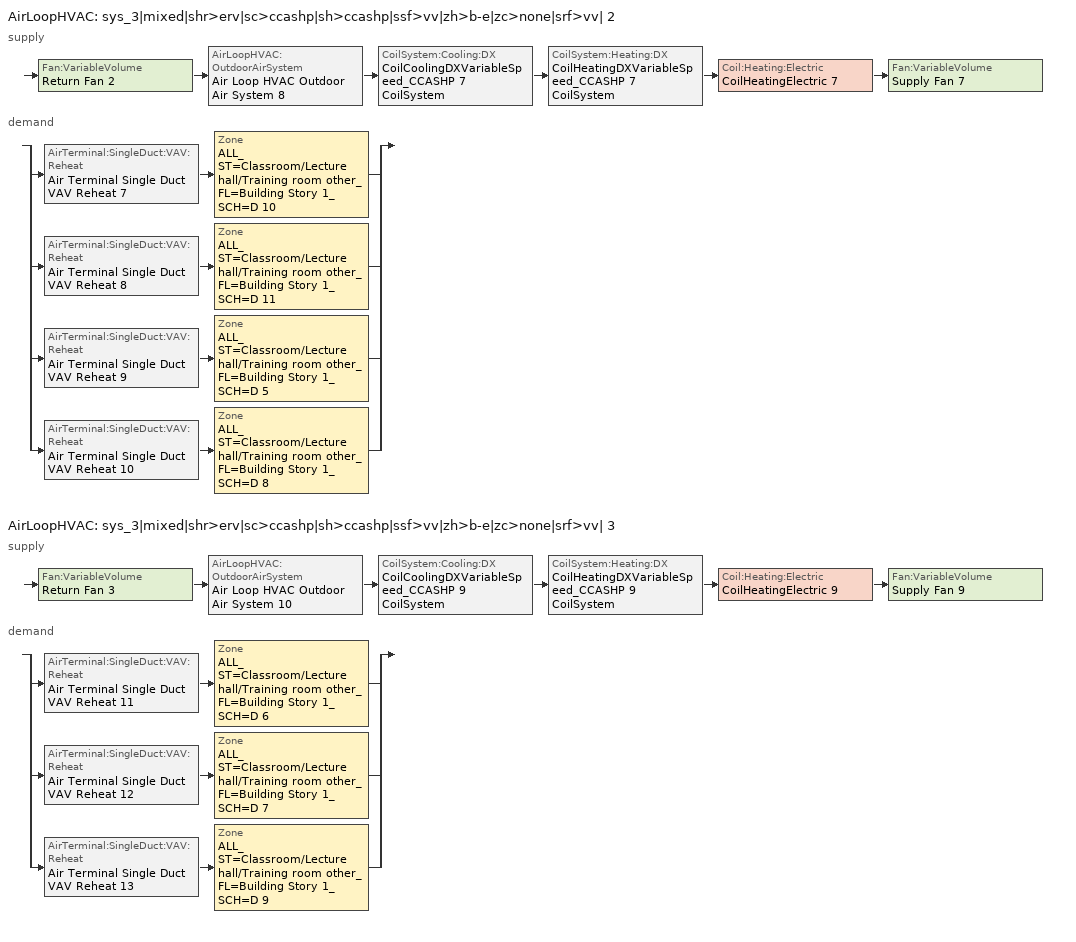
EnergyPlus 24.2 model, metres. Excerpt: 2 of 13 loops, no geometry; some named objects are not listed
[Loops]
AirLoopHVAC 'sys_3|mixed|shr>erv|sc>ccashp|sh>ccashp|ssf>vv|zh>b-e|zc>none|srf>vv| 2'
 supply: Fan:VariableVolume 'Return Fan 2' > AirLoopHVAC:OutdoorAirSystem 'Air Loop HVAC Outdoor Air System 8' > CoilSystem:Cooling:DX 'CoilCoolingDXVariableSpeed_CCASHP 7 CoilSystem' > CoilSystem:Heating:DX 'CoilHeatingDXVariableSpeed_CCASHP 7 CoilSystem' > Coil:Heating:Electric 'CoilHeatingElectric 7' > Fan:VariableVolume 'Supply Fan 7'
 demand: split
  | AirTerminal:SingleDuct:VAV:Reheat 'Air Terminal Single Duct VAV Reheat 7' > Zone 'ALL_ST=Classroom/Lecture hall/Training room other_FL=Building Story 1_SCH=D 10'
  | AirTerminal:SingleDuct:VAV:Reheat 'Air Terminal Single Duct VAV Reheat 8' > Zone 'ALL_ST=Classroom/Lecture hall/Training room other_FL=Building Story 1_SCH=D 11'
  | AirTerminal:SingleDuct:VAV:Reheat 'Air Terminal Single Duct VAV Reheat 9' > Zone 'ALL_ST=Classroom/Lecture hall/Training room other_FL=Building Story 1_SCH=D 5'
  | AirTerminal:SingleDuct:VAV:Reheat 'Air Terminal Single Duct VAV Reheat 10' > Zone 'ALL_ST=Classroom/Lecture hall/Training room other_FL=Building Story 1_SCH=D 8'
AirLoopHVAC 'sys_3|mixed|shr>erv|sc>ccashp|sh>ccashp|ssf>vv|zh>b-e|zc>none|srf>vv| 3'
 supply: Fan:VariableVolume 'Return Fan 3' > AirLoopHVAC:OutdoorAirSystem 'Air Loop HVAC Outdoor Air System 10' > CoilSystem:Cooling:DX 'CoilCoolingDXVariableSpeed_CCASHP 9 CoilSystem' > CoilSystem:Heating:DX 'CoilHeatingDXVariableSpeed_CCASHP 9 CoilSystem' > Coil:Heating:Electric 'CoilHeatingElectric 9' > Fan:VariableVolume 'Supply Fan 9'
 demand: split
  | AirTerminal:SingleDuct:VAV:Reheat 'Air Terminal Single Duct VAV Reheat 11' > Zone 'ALL_ST=Classroom/Lecture hall/Training room other_FL=Building Story 1_SCH=D 6'
  | AirTerminal:SingleDuct:VAV:Reheat 'Air Terminal Single Duct VAV Reheat 12' > Zone 'ALL_ST=Classroom/Lecture hall/Training room other_FL=Building Story 1_SCH=D 7'
  | AirTerminal:SingleDuct:VAV:Reheat 'Air Terminal Single Duct VAV Reheat 13' > Zone 'ALL_ST=Classroom/Lecture hall/Training room other_FL=Building Story 1_SCH=D 9'
[ZoneControl:Thermostat] Temperature Difference Between Cutout And Setpoint {deltaC}=0
Name | Zone or ZoneList | Control Type Schedule | Control 1
ALL_ST=Classroom/Lecture hall/Training room other_FL=Building Story 1_SCH=D 10 Thermostat | ALL_ST=Classroom/Lecture hall/Training room other_FL=Building Story 1_SCH=D 10 | ALL_ST=Classroom/Lecture hall/Training room other_FL=Building Story 1_SCH=D 10 Thermostat Schedule | Space Function Classroom/Lecture hall/Training room other Thermostat 37
ALL_ST=Classroom/Lecture hall/Training room other_FL=Building Story 1_SCH=D 11 Thermostat | ALL_ST=Classroom/Lecture hall/Training room other_FL=Building Story 1_SCH=D 11 | ALL_ST=Classroom/Lecture hall/Training room other_FL=Building Story 1_SCH=D 11 Thermostat Schedule | Space Function Classroom/Lecture hall/Training room other Thermostat 38
ALL_ST=Classroom/Lecture hall/Training room other_FL=Building Story 1_SCH=D 5 Thermostat | ALL_ST=Classroom/Lecture hall/Training room other_FL=Building Story 1_SCH=D 5 | ALL_ST=Classroom/Lecture hall/Training room other_FL=Building Story 1_SCH=D 5 Thermostat Schedule | Space Function Classroom/Lecture hall/Training room other Thermostat 32
ALL_ST=Classroom/Lecture hall/Training room other_FL=Building Story 1_SCH=D 6 Thermostat | ALL_ST=Classroom/Lecture hall/Training room other_FL=Building Story 1_SCH=D 6 | ALL_ST=Classroom/Lecture hall/Training room other_FL=Building Story 1_SCH=D 6 Thermostat Schedule | Space Function Classroom/Lecture hall/Training room other Thermostat 33
ALL_ST=Classroom/Lecture hall/Training room other_FL=Building Story 1_SCH=D 7 Thermostat | ALL_ST=Classroom/Lecture hall/Training room other_FL=Building Story 1_SCH=D 7 | ALL_ST=Classroom/Lecture hall/Training room other_FL=Building Story 1_SCH=D 7 Thermostat Schedule | Space Function Classroom/Lecture hall/Training room other Thermostat 34
ALL_ST=Classroom/Lecture hall/Training room other_FL=Building Story 1_SCH=D 8 Thermostat | ALL_ST=Classroom/Lecture hall/Training room other_FL=Building Story 1_SCH=D 8 | ALL_ST=Classroom/Lecture hall/Training room other_FL=Building Story 1_SCH=D 8 Thermostat Schedule | Space Function Classroom/Lecture hall/Training room other Thermostat 35
ALL_ST=Classroom/Lecture hall/Training room other_FL=Building Story 1_SCH=D 9 Thermostat | ALL_ST=Classroom/Lecture hall/Training room other_FL=Building Story 1_SCH=D 9 | ALL_ST=Classroom/Lecture hall/Training room other_FL=Building Story 1_SCH=D 9 Thermostat Schedule | Space Function Classroom/Lecture hall/Training room other Thermostat 36
[ThermostatSetpoint:DualSetpoint] Heating Setpoint Temperature Schedule=NECB-D-Thermostat Setpoint-Heating; Cooling Setpoint Temperature Schedule=NECB-D-Thermostat Setpoint-Cooling
Space Function Classroom/Lecture hall/Training room other Thermostat 37; Space Function Classroom/Lecture hall/Training room other Thermostat 38; Space Function Classroom/Lecture hall/Training room other Thermostat 32; Space Function Classroom/Lecture hall/Training room other Thermostat 33; Space Function Classroom/Lecture hall/Training room other Thermostat 34; Space Function Classroom/Lecture hall/Training room other Thermostat 35; Space Function Classroom/Lecture hall/Training room other Thermostat 36
[AirTerminal:SingleDuct:VAV:Reheat] Availability Schedule=Always On Discrete; Maximum Air Flow Rate {m3/s}=Autosize; Zone Minimum Air Flow Input Method=Constant; Constant Minimum Air Flow Fraction=0.3; Fixed Minimum Air Flow Rate {m3/s}=0; Maximum Hot Water or Steam Flow Rate {m3/s}=Autosize; Minimum Hot Water or Steam Flow Rate {m3/s}=0; Convergence Tolerance=0.001; Damper Heating Action=Normal; Maximum Flow per Zone Floor Area During Reheat {m3/s-m2}=Autocalculate; Maximum Flow Fraction During Reheat=0.5; Maximum Reheat Air Temperature {C}=43
Name | Reheat Coil
Air Terminal Single Duct VAV Reheat 7 | Coil Heating Electric 7
Air Terminal Single Duct VAV Reheat 8 | Coil Heating Electric 8
Air Terminal Single Duct VAV Reheat 9 | Coil Heating Electric 9
Air Terminal Single Duct VAV Reheat 11 | Coil Heating Electric 11
Air Terminal Single Duct VAV Reheat 12 | Coil Heating Electric 12
Air Terminal Single Duct VAV Reheat 10 | Coil Heating Electric 10
Air Terminal Single Duct VAV Reheat 13 | Coil Heating Electric 13
[Coil:Heating:Electric] Availability Schedule=Always On Discrete; Efficiency=1
Name | Nominal Capacity {W}
Coil Heating Electric 7 | 38824.7
Coil Heating Electric 8 | 38826.6
Coil Heating Electric 9 | 25825.1
Coil Heating Electric 11 | 39053.2
Coil Heating Electric 12 | 38998.6
Coil Heating Electric 10 | 13407
Coil Heating Electric 13 | 38926.1
CoilHeatingElectric 7; CoilHeatingElectric 9 | Autosize
[ZoneHVAC:Baseboard:Convective:Electric] Availability Schedule=Always On Discrete; Heating Design Capacity {W}=Autosize; Efficiency=1
ZoneHVACBaseboardConvectiveElectric 11; ZoneHVACBaseboardConvectiveElectric 12; ZoneHVACBaseboardConvectiveElectric 13; ZoneHVACBaseboardConvectiveElectric 16; ZoneHVACBaseboardConvectiveElectric 17; ZoneHVACBaseboardConvectiveElectric 14; ZoneHVACBaseboardConvectiveElectric 18
[Zone equipment]
ALL_ST=Classroom/Lecture hall/Training room other_FL=Building Story 1_SCH=D 10: Air Terminal Single Duct VAV Reheat 7, ZoneHVACBaseboardConvectiveElectric 11
ALL_ST=Classroom/Lecture hall/Training room other_FL=Building Story 1_SCH=D 11: Air Terminal Single Duct VAV Reheat 8, ZoneHVACBaseboardConvectiveElectric 12
ALL_ST=Classroom/Lecture hall/Training room other_FL=Building Story 1_SCH=D 5: Air Terminal Single Duct VAV Reheat 9, ZoneHVACBaseboardConvectiveElectric 13
ALL_ST=Classroom/Lecture hall/Training room other_FL=Building Story 1_SCH=D 6: Air Terminal Single Duct VAV Reheat 11, ZoneHVACBaseboardConvectiveElectric 16
ALL_ST=Classroom/Lecture hall/Training room other_FL=Building Story 1_SCH=D 7: Air Terminal Single Duct VAV Reheat 12, ZoneHVACBaseboardConvectiveElectric 17
ALL_ST=Classroom/Lecture hall/Training room other_FL=Building Story 1_SCH=D 8: Air Terminal Single Duct VAV Reheat 10, ZoneHVACBaseboardConvectiveElectric 14
ALL_ST=Classroom/Lecture hall/Training room other_FL=Building Story 1_SCH=D 9: Air Terminal Single Duct VAV Reheat 13, ZoneHVACBaseboardConvectiveElectric 18
[Sizing:Zone] Zone Cooling Design Supply Air Temperature Input Method=TemperatureDifference; Zone Cooling Design Supply Air Temperature {C}=13; Zone Cooling Design Supply Air Temperature Difference {deltaC}=11; Zone Heating Design Supply Air Temperature Input Method=TemperatureDifference; Zone Heating Design Supply Air Temperature {C}=43; Zone Heating Design Supply Air Temperature Difference {deltaC}=21; Zone Cooling Design Supply Air Humidity Ratio {kgWater/kgDryAir}=0.0085; Zone Heating Design Supply Air Humidity Ratio {kgWater/kgDryAir}=0.008; Zone Heating Sizing Factor=1.3; Zone Cooling Sizing Factor=1.1; Cooling Design Air Flow Method=DesignDay; Cooling Design Air Flow Rate {m3/s}=0; Cooling Minimum Air Flow per Zone Floor Area {m3/s-m2}=0.000762; Cooling Minimum Air Flow {m3/s}=0; Cooling Minimum Air Flow Fraction=0; Heating Design Air Flow Method=DesignDay; Heating Design Air Flow Rate {m3/s}=0; Heating Maximum Air Flow per Zone Floor Area {m3/s-m2}=0.002032; Heating Maximum Air Flow {m3/s}=0.141576; Heating Maximum Air Flow Fraction=0.3; Account for Dedicated Outdoor Air System=No; Zone Load Sizing Method=Sensible Load Only No Latent Load; Zone Latent Cooling Design Supply Air Humidity Ratio Input Method=HumidityRatioDifference; Zone Cooling Design Supply Air Humidity Ratio Difference {kgWater/kgDryAir}=0.005; Zone Latent Heating Design Supply Air Humidity Ratio Input Method=HumidityRatioDifference; Zone Humidification Design Supply Air Humidity Ratio Difference {kgWater/kgDryAir}=0.005; Type of Space Sum to Use=Coincident
Name | Design Specification Outdoor Air Object
ALL_ST=Classroom/Lecture hall/Training room other_FL=Building Story 1_SCH=D 10 | ALL_ST=Classroom/Lecture hall/Training room other_FL=Building Story 1_SCH=D 10 DSOA Space List
ALL_ST=Classroom/Lecture hall/Training room other_FL=Building Story 1_SCH=D 11 | ALL_ST=Classroom/Lecture hall/Training room other_FL=Building Story 1_SCH=D 11 DSOA Space List
ALL_ST=Classroom/Lecture hall/Training room other_FL=Building Story 1_SCH=D 5 | ALL_ST=Classroom/Lecture hall/Training room other_FL=Building Story 1_SCH=D 5 DSOA Space List
ALL_ST=Classroom/Lecture hall/Training room other_FL=Building Story 1_SCH=D 6 | ALL_ST=Classroom/Lecture hall/Training room other_FL=Building Story 1_SCH=D 6 DSOA Space List
ALL_ST=Classroom/Lecture hall/Training room other_FL=Building Story 1_SCH=D 7 | ALL_ST=Classroom/Lecture hall/Training room other_FL=Building Story 1_SCH=D 7 DSOA Space List
ALL_ST=Classroom/Lecture hall/Training room other_FL=Building Story 1_SCH=D 8 | ALL_ST=Classroom/Lecture hall/Training room other_FL=Building Story 1_SCH=D 8 DSOA Space List
ALL_ST=Classroom/Lecture hall/Training room other_FL=Building Story 1_SCH=D 9 | ALL_ST=Classroom/Lecture hall/Training room other_FL=Building Story 1_SCH=D 9 DSOA Space List
[Controller:MechanicalVentilation] Demand Controlled Ventilation=No; System Outdoor Air Method=ZoneSum; Design Specification Outdoor Air Object Name 1=Space Function Classroom/Lecture hall/Training room other Ventilation; Design Specification Outdoor Air Object Name 2=Space Function Classroom/Lecture hall/Training room other Ventilation; Design Specification Outdoor Air Object Name 3=Space Function Classroom/Lecture hall/Training room other Ventilation
Name | Availability Schedule | Zone or ZoneList Name 1 | Zone or ZoneList Name 2 | Zone or ZoneList Name 3 | Zone or ZoneList Name 4 | Design Specification Outdoor Air Object Name 4
Controller Mechanical Ventilation 8 | sys_3|mixed|shr>none|sc>ccashp|sh>ccashp|ssf>vv|zh>b-e|zc>none|srf>vv| 2 Occ Sch | ALL_ST=Classroom/Lecture hall/Training room other_FL=Building Story 1_SCH=D 10 | ALL_ST=Classroom/Lecture hall/Training room other_FL=Building Story 1_SCH=D 11 | ALL_ST=Classroom/Lecture hall/Training room other_FL=Building Story 1_SCH=D 5 | ALL_ST=Classroom/Lecture hall/Training room other_FL=Building Story 1_SCH=D 8 | Space Function Classroom/Lecture hall/Training room other Ventilation
Controller Mechanical Ventilation 10 | sys_3|mixed|shr>none|sc>ccashp|sh>ccashp|ssf>vv|zh>b-e|zc>none|srf>vv| 3 Occ Sch | ALL_ST=Classroom/Lecture hall/Training room other_FL=Building Story 1_SCH=D 6 | ALL_ST=Classroom/Lecture hall/Training room other_FL=Building Story 1_SCH=D 7 | ALL_ST=Classroom/Lecture hall/Training room other_FL=Building Story 1_SCH=D 9
[DesignSpecification:OutdoorAir]
Space Function Classroom/Lecture hall/Training room other Ventilation: Outdoor Air Method=Sum; Outdoor Air Flow per Person {m3/s-person}=0.018567; Outdoor Air Flow per Zone Floor Area {m3/s-m2}=0.0003048; Outdoor Air Flow per Zone {m3/s}=0; Outdoor Air Flow Air Changes per Hour {1/hr}=0
[DesignSpecification:OutdoorAir:SpaceList] Space Design Specification Outdoor Air Object Name 1=Space Function Classroom/Lecture hall/Training room other Ventilation
Name | Space Name 1
ALL_ST=Classroom/Lecture hall/Training room other_FL=Building Story 1_SCH=D 10 DSOA Space List | Mult_Class_2_Pod_1_ZN_1_FLR_1
ALL_ST=Classroom/Lecture hall/Training room other_FL=Building Story 1_SCH=D 11 DSOA Space List | Mult_Class_2_Pod_2_ZN_1_FLR_1
ALL_ST=Classroom/Lecture hall/Training room other_FL=Building Story 1_SCH=D 5 DSOA Space List | Mult_Class_2_Pod_3_ZN_1_FLR_1
ALL_ST=Classroom/Lecture hall/Training room other_FL=Building Story 1_SCH=D 6 DSOA Space List | Mult_Class_1_Pod_1_ZN_1_FLR_1
ALL_ST=Classroom/Lecture hall/Training room other_FL=Building Story 1_SCH=D 7 DSOA Space List | Mult_Class_1_Pod_3_ZN_1_FLR_1
ALL_ST=Classroom/Lecture hall/Training room other_FL=Building Story 1_SCH=D 8 DSOA Space List | Computer_Class_ZN_1_FLR_1
ALL_ST=Classroom/Lecture hall/Training room other_FL=Building Story 1_SCH=D 9 DSOA Space List | Mult_Class_1_Pod_2_ZN_1_FLR_1
[AirLoopHVAC] Design Supply Air Flow Rate {m3/s}=AutoSize; Design Return Air Flow Fraction of Supply Air Flow=1
sys_3|mixed|shr>erv|sc>ccashp|sh>ccashp|ssf>vv|zh>b-e|zc>none|srf>vv| 2; sys_3|mixed|shr>erv|sc>ccashp|sh>ccashp|ssf>vv|zh>b-e|zc>none|srf>vv| 3
[Sizing:System] Type of Load to Size On=Sensible; Design Outdoor Air Flow Rate {m3/s}=Autosize; Central Heating Maximum System Air Flow Ratio=1; Preheat Design Temperature {C}=7; Preheat Design Humidity Ratio {kgWater/kgDryAir}=0.008; Precool Design Temperature {C}=13; Precool Design Humidity Ratio {kgWater/kgDryAir}=0.008; Central Cooling Design Supply Air Temperature {C}=13; Central Heating Design Supply Air Temperature {C}=43; Type of Zone Sum to Use=NonCoincident; 100% Outdoor Air in Cooling=No; 100% Outdoor Air in Heating=No; Central Cooling Design Supply Air Humidity Ratio {kgWater/kgDryAir}=0.0085; Central Heating Design Supply Air Humidity Ratio {kgWater/kgDryAir}=0.008; Cooling Supply Air Flow Rate Method=DesignDay; Cooling Supply Air Flow Rate {m3/s}=0; Cooling Supply Air Flow Rate Per Floor Area {m3/s-m2}=0.00996765; Cooling Fraction of Autosized Cooling Supply Air Flow Rate=1; Cooling Supply Air Flow Rate Per Unit Cooling Capacity {m3/s-W}=3.94755e-05; Heating Supply Air Flow Rate Method=DesignDay; Heating Supply Air Flow Rate {m3/s}=0; Heating Supply Air Flow Rate Per Floor Area {m3/s-m2}=0.00996765; Heating Fraction of Autosized Heating Supply Air Flow Rate=1; Heating Fraction of Autosized Cooling Supply Air Flow Rate=1; Heating Supply Air Flow Rate Per Unit Heating Capacity {m3/s-W}=3.15882e-05; System Outdoor Air Method=ZoneSum; Zone Maximum Outdoor Air Fraction=1; Cooling Design Capacity Method=CoolingDesignCapacity; Cooling Design Capacity {W}=Autosize; Cooling Design Capacity Per Floor Area {W/m2}=234.7; Fraction of Autosized Cooling Design Capacity=1; Heating Design Capacity Method=HeatingDesignCapacity; Heating Design Capacity {W}=Autosize; Heating Design Capacity Per Floor Area {W/m2}=157; Fraction of Autosized Heating Design Capacity=1; Central Cooling Capacity Control Method=OnOff; Occupant Diversity=Autosize
sys_3|mixed|shr>erv|sc>ccashp|sh>ccashp|ssf>vv|zh>b-e|zc>none|srf>vv| 2; sys_3|mixed|shr>erv|sc>ccashp|sh>ccashp|ssf>vv|zh>b-e|zc>none|srf>vv| 3
[Controller:OutdoorAir] Minimum Outdoor Air Flow Rate {m3/s}=Autosize; Maximum Outdoor Air Flow Rate {m3/s}=Autosize; Economizer Control Type=DifferentialEnthalpy; Economizer Control Action Type=ModulateFlow; Lockout Type=NoLockout; Minimum Limit Type=FixedMinimum; High Humidity Control=No; High Humidity Outdoor Air Flow Ratio=1; Control High Indoor Humidity Based on Outdoor Humidity Ratio=Yes; Heat Recovery Bypass Control Type=BypassWhenOAFlowGreaterThanMinimum; Economizer Operation Staging=InterlockedWithMechanicalCooling
Name | Minimum Outdoor Air Schedule | Mechanical Ventilation Controller
Controller Outdoor Air 8 | sys_3|mixed|shr>none|sc>ccashp|sh>ccashp|ssf>vv|zh>b-e|zc>none|srf>vv| 2 Occ Sch | Controller Mechanical Ventilation 8
Controller Outdoor Air 10 | sys_3|mixed|shr>none|sc>ccashp|sh>ccashp|ssf>vv|zh>b-e|zc>none|srf>vv| 3 Occ Sch | Controller Mechanical Ventilation 10
[HeatExchanger:AirToAir:SensibleAndLatent] Availability Schedule=Always On Discrete; Nominal Supply Air Flow Rate {m3/s}=Autosize; Sensible Effectiveness at 100% Heating Air Flow=0.5; Latent Effectiveness at 100% Heating Air Flow=0.5; Sensible Effectiveness at 100% Cooling Air Flow=0.5; Latent Effectiveness at 100% Cooling Air Flow=0.5; Nominal Electric Power {W}=2905.68; Supply Air Outlet Temperature Control=Yes; Heat Exchanger Type=Rotary; Frost Control Type=ExhaustOnly; Threshold Temperature {C}=-23.3; Initial Defrost Time Fraction=0.167; Rate of Defrost Time Fraction Increase {1/K}=1.44; Economizer Lockout=Yes
Name | Sensible Effectiveness of Heating Air Flow Curve | Latent Effectiveness of Heating Air Flow Curve | Sensible Effectiveness of Cooling Air Flow Curve | Latent Effectiveness of Cooling Air Flow Curve
sys_3|mixed|shr>none|sc>ccashp|sh>ccashp|ssf>vv|zh>b-e|zc>none|srf>vv| 2 ERV | sys_3|mixed|shr>none|sc>ccashp|sh>ccashp|ssf>vv|zh>b-e|zc>none|srf>vv| 2 ERV_SensHeatEff 1 | sys_3|mixed|shr>none|sc>ccashp|sh>ccashp|ssf>vv|zh>b-e|zc>none|srf>vv| 2 ERV_LatHeatEff 1 | sys_3|mixed|shr>none|sc>ccashp|sh>ccashp|ssf>vv|zh>b-e|zc>none|srf>vv| 2 ERV_SensCoolEff 1 | sys_3|mixed|shr>none|sc>ccashp|sh>ccashp|ssf>vv|zh>b-e|zc>none|srf>vv| 2 ERV_LatCoolEff 1
sys_3|mixed|shr>none|sc>ccashp|sh>ccashp|ssf>vv|zh>b-e|zc>none|srf>vv| 3 ERV | sys_3|mixed|shr>none|sc>ccashp|sh>ccashp|ssf>vv|zh>b-e|zc>none|srf>vv| 3 ERV_SensHeatEff 1 | sys_3|mixed|shr>none|sc>ccashp|sh>ccashp|ssf>vv|zh>b-e|zc>none|srf>vv| 3 ERV_LatHeatEff 1 | sys_3|mixed|shr>none|sc>ccashp|sh>ccashp|ssf>vv|zh>b-e|zc>none|srf>vv| 3 ERV_SensCoolEff 1 | sys_3|mixed|shr>none|sc>ccashp|sh>ccashp|ssf>vv|zh>b-e|zc>none|srf>vv| 3 ERV_LatCoolEff 1
[SetpointManager:OutdoorAirPretreat] Control Variable=Temperature; Minimum Setpoint Temperature {C}=-99; Maximum Setpoint Temperature {C}=99; Minimum Setpoint Humidity Ratio {kgWater/kgDryAir}=1e-05; Maximum Setpoint Humidity Ratio {kgWater/kgDryAir}=1
Name | Setpoint Node or NodeList
Setpoint Manager Outdoor Air Pretreat 9 | sys_3|mixed|shr>none|sc>ccashp|sh>ccashp|ssf>vv|zh>b-e|zc>none|srf>vv| 2 ERV Primary Outlet Air Node
Setpoint Manager Outdoor Air Pretreat 10 | sys_3|mixed|shr>none|sc>ccashp|sh>ccashp|ssf>vv|zh>b-e|zc>none|srf>vv| 3 ERV Primary Outlet Air Node
[SetpointManager:MixedAir] Control Variable=Temperature
Name | Setpoint Node or NodeList
Return Fan 2 Outlet Air Node OS Default SPM | Return Fan 2 Outlet Air Node
sys_3|mixed|shr>erv|sc>ccashp|sh>ccashp|ssf>vv|zh>b-e|zc>none|srf>vv| 2 Mixed Air Node OS Default SPM | sys_3|mixed|shr>erv|sc>ccashp|sh>ccashp|ssf>vv|zh>b-e|zc>none|srf>vv| 2 Mixed Air Node
CoilCoolingDXVariableSpeed_CCASHP 7 Outlet Air Node OS Default SPM | CoilCoolingDXVariableSpeed_CCASHP 7 Outlet Air Node
CoilHeatingDXVariableSpeed_CCASHP 7 Outlet Air Node OS Default SPM | CoilHeatingDXVariableSpeed_CCASHP 7 Outlet Air Node
Return Fan 3 Outlet Air Node OS Default SPM | Return Fan 3 Outlet Air Node
sys_3|mixed|shr>erv|sc>ccashp|sh>ccashp|ssf>vv|zh>b-e|zc>none|srf>vv| 3 Mixed Air Node OS Default SPM | sys_3|mixed|shr>erv|sc>ccashp|sh>ccashp|ssf>vv|zh>b-e|zc>none|srf>vv| 3 Mixed Air Node
CoilCoolingDXVariableSpeed_CCASHP 9 Outlet Air Node OS Default SPM | CoilCoolingDXVariableSpeed_CCASHP 9 Outlet Air Node
CoilHeatingDXVariableSpeed_CCASHP 9 Outlet Air Node OS Default SPM | CoilHeatingDXVariableSpeed_CCASHP 9 Outlet Air Node
[CoilSystem:Cooling:DX]
Name | Cooling Coil
CoilCoolingDXVariableSpeed_CCASHP 7 CoilSystem | CoilCoolingDXVariableSpeed_CCASHP 7
CoilCoolingDXVariableSpeed_CCASHP 9 CoilSystem | CoilCoolingDXVariableSpeed_CCASHP 9
[Coil:Cooling:DX:VariableSpeed] Number of Speeds=1; Nominal Speed Level=1; Rated Air Flow Rate At Selected Nominal Speed Level {m3/s}=AutoSize; Nominal Time for Condensate to Begin Leaving the Coil {s}=0; Initial Moisture Evaporation Rate Divided by Steady-State AC Latent Capacity=0; Maximum Cycling Rate {cycles/hr}=2.5; Latent Capacity Time Constant {s}=60; Fan Delay Time {s}=60; Energy Part Load Fraction Curve=Mitsubishi Hyper Heating VRF Outdoor Unit CPLFFPLR curve; Condenser Type=AirCooled; Evaporative Condenser Pump Rated Power Consumption {W}=0; Crankcase Heater Capacity {W}=1e-06; Maximum Outdoor Dry-Bulb Temperature for Crankcase Heater Operation {C}=10; Minimum Outdoor Dry-Bulb Temperature for Compressor Operation {C}=-25; Basin Heater Capacity {W/K}=0; Basin Heater Setpoint Temperature {C}=2; Speed Reference Unit Gross Rated Total Cooling Capacity 1 {W}=8914.19; Speed Reference Unit Gross Rated Sensible Heat Ratio 1=0.79; Speed Reference Unit Gross Rated Cooling COP 1 {W/W}=3.76; Speed Reference Unit Rated Air Flow Rate 1 {m3/s}=0.944; Speed Rated Evaporator Fan Power Per Volume Flow Rate 2017 1 {W/(m3/s)}=773.3; Speed Rated Evaporator Fan Power Per Volume Flow Rate 2023 1 {W/(m3/s)}=934.4; Speed Total Cooling Capacity Function of Temperature Curve Name 1=Mitsubishi Hyper Heating VRF Outdoor Unit CCAPFT curve; Speed Total Cooling Capacity Function of Air Flow Fraction Curve Name 1=Mitsubishi Hyper Heating VRF Outdoor Unit CCAPFFF curve; Speed Energy Input Ratio Function of Temperature Curve Name 1=Mitsubishi Hyper Heating VRF Outdoor Unit CEIRFT curve; Speed Energy Input Ratio Function of Air Flow Fraction Curve Name 1=Mitsubishi Hyper Heating VRF Outdoor Unit CEIRFFF curve
Name | Gross Rated Total Cooling Capacity At Selected Nominal Speed Level {W}
CoilCoolingDXVariableSpeed_CCASHP 7 | 227846
CoilCoolingDXVariableSpeed_CCASHP 9 | 227944
[CoilSystem:Heating:DX]
Name | Heating Coil
CoilHeatingDXVariableSpeed_CCASHP 7 CoilSystem | CoilHeatingDXVariableSpeed_CCASHP 7
CoilHeatingDXVariableSpeed_CCASHP 9 CoilSystem | CoilHeatingDXVariableSpeed_CCASHP 9
[Coil:Heating:DX:VariableSpeed] Number of Speeds=1; Nominal Speed Level=1; Rated Air Flow Rate At Selected Nominal Speed Level {m3/s}=AutoSize; Energy Part Load Fraction Curve=Mitsubishi Hyper Heating VRF Outdoor Unit HPLFFPLR curve; Defrost Energy Input Ratio Function of Temperature Curve=Mitsubishi Hyper Heating VRF Outdoor Unit Defrost HEIRFT curve; Minimum Outdoor Dry-Bulb Temperature for Compressor Operation {C}=-25; Maximum Outdoor Dry-Bulb Temperature for Defrost Operation {C}=5; Crankcase Heater Capacity {W}=1e-06; Maximum Outdoor Dry-Bulb Temperature for Crankcase Heater Operation {C}=10; Defrost Strategy=ReverseCycle; Defrost Control=OnDemand; Defrost Time Period Fraction=0.166667; Resistive Defrost Heater Capacity {W}=AutoSize; Speed Reference Unit Gross Rated Heating Capacity 1 {W}=9124.85; Speed Reference Unit Rated Air Flow Rate 1 {m3/s}=0.653; Speed Rated Supply Air Fan Power Per Volume Flow Rate 2017 1 {W/(m3/s)}=773.3; Speed Rated Supply Air Fan Power Per Volume Flow Rate 2023 1 {W/(m3/s)}=934.4; Speed Heating Capacity Function of Temperature Curve Name 1=Mitsubishi Hyper Heating VRF Outdoor Unit HCAPFT curve; Speed Total  Heating Capacity Function of Air Flow Fraction Curve Name 1=Mitsubishi Hyper Heating VRF Outdoor Unit HCAPFFF curve; Speed Energy Input Ratio Function of Temperature Curve Name 1=Mitsubishi Hyper Heating VRF Outdoor Unit HEIRFT curve; Speed Energy Input Ratio Function of Air Flow Fraction Curve Name 1=Mitsubishi Hyper Heating VRF Outdoor Unit HEIRFFF curve
Name | Rated Heating Capacity At Selected Nominal Speed Level {W} | Speed Reference Unit Gross Rated Heating COP 1 {W/W}
CoilHeatingDXVariableSpeed_CCASHP 7 | 227846 | 4.567
CoilHeatingDXVariableSpeed_CCASHP 9 | 227944 | 4.56719
[Fan:VariableVolume] Maximum Flow Rate {m3/s}=AutoSize; Fan Power Minimum Flow Rate Input Method=Fraction; Fan Power Minimum Air Flow Rate {m3/s}=0; Motor In Airstream Fraction=1; Fan Power Coefficient 5=0
Name | Availability Schedule | Fan Total Efficiency | Pressure Rise {Pa} | Fan Power Minimum Flow Fraction | Motor Efficiency | Fan Power Coefficient 1 | Fan Power Coefficient 2 | Fan Power Coefficient 3 | Fan Power Coefficient 4
Return Fan 2 | sys_3|mixed|shr>none|sc>ccashp|sh>ccashp|ssf>vv|zh>b-e|zc>none|srf>vv| 2 Occ Sch | 0.299975 | 250 | 0.68 | 0.4615 | -2.4176 | 9.5874 | -11.559 | 5.4009
Supply Fan 7 | sys_3|mixed|shr>none|sc>ccashp|sh>ccashp|ssf>vv|zh>b-e|zc>none|srf>vv| 2 Occ Sch | 0.549965 | 1000 | 0.5 | 0.8461 | -4.1457 | 16.803 | -19.471 | 7.8488
Return Fan 3 | sys_3|mixed|shr>none|sc>ccashp|sh>ccashp|ssf>vv|zh>b-e|zc>none|srf>vv| 3 Occ Sch | 0.299975 | 250 | 0.68 | 0.4615 | -2.4176 | 9.5874 | -11.559 | 5.4009
Supply Fan 9 | sys_3|mixed|shr>none|sc>ccashp|sh>ccashp|ssf>vv|zh>b-e|zc>none|srf>vv| 3 Occ Sch | 0.549965 | 1000 | 0.5 | 0.8461 | -4.1457 | 16.803 | -19.471 | 7.8488
[SetpointManager:Warmest] Control Variable=Temperature; Minimum Setpoint Temperature {C}=13; Maximum Setpoint Temperature {C}=22; Strategy=MaximumTemperature
Name | HVAC Air Loop | Setpoint Node or NodeList
Setpoint Manager Warmest 3 | sys_3|mixed|shr>erv|sc>ccashp|sh>ccashp|ssf>vv|zh>b-e|zc>none|srf>vv| 2 | sys_3|mixed|shr>erv|sc>ccashp|sh>ccashp|ssf>vv|zh>b-e|zc>none|srf>vv| 2 Supply Outlet Node
Setpoint Manager Warmest 4 | sys_3|mixed|shr>erv|sc>ccashp|sh>ccashp|ssf>vv|zh>b-e|zc>none|srf>vv| 3 | sys_3|mixed|shr>erv|sc>ccashp|sh>ccashp|ssf>vv|zh>b-e|zc>none|srf>vv| 3 Supply Outlet Node
[Schedule:Day:Interval]
NECB-D-Thermostat Setpoint-Heating Sun|Hol Day; NECB-D-Thermostat Setpoint-Heating Sat Day: No, 24:00, 18
NECB-D-Thermostat Setpoint-Heating Default|Wkdy Day; NECB-D-Thermostat Setpoint-Heating Default: No, 07:00, 18, 08:00, 20, 23:00, 22, 24:00, 18
NECB-D-Thermostat Setpoint-Cooling Sun|Hol Day; NECB-D-Thermostat Setpoint-Cooling Sat Day: No, 24:00, 35
NECB-D-Thermostat Setpoint-Cooling Default|Wkdy Day; NECB-D-Thermostat Setpoint-Cooling Default: No, 07:00, 35, 23:00, 24, 24:00, 35
Schedule Day 22; Schedule Day 21; Schedule Day 24; Schedule Day 23: No, 24:00, 0
sys_3|mixed|shr>none|sc>ccashp|sh>ccashp|ssf>vv|zh>b-e|zc>none|srf>vv| 2 Occ Sch Default; sys_3|mixed|shr>none|sc>ccashp|sh>ccashp|ssf>vv|zh>b-e|zc>none|srf>vv| 3 Occ Sch Default: No, 09:00, 0, 18:00, 1, 19:00, 0, 22:00, 1, 24:00, 0
sys_3|mixed|shr>none|sc>ccashp|sh>ccashp|ssf>vv|zh>b-e|zc>none|srf>vv| 2 Occ Sch Summer Design Day; sys_3|mixed|shr>none|sc>ccashp|sh>ccashp|ssf>vv|zh>b-e|zc>none|srf>vv| 2 Occ Sch Winter Design Day; sys_3|mixed|shr>none|sc>ccashp|sh>ccashp|ssf>vv|zh>b-e|zc>none|srf>vv| 3 Occ Sch Summer Design Day; sys_3|mixed|shr>none|sc>ccashp|sh>ccashp|ssf>vv|zh>b-e|zc>none|srf>vv| 3 Occ Sch Winter Design Day: No, 24:00, 1
[Schedule:Week:Daily]
NECB-D-Thermostat Setpoint-Heating Week Rule - Jan1-Dec31: NECB-D-Thermostat Setpoint-Heating Sun|Hol Day, NECB-D-Thermostat Setpoint-Heating Default|Wkdy Day, NECB-D-Thermostat Setpoint-Heating Default|Wkdy Day, NECB-D-Thermostat Setpoint-Heating Default|Wkdy Day, NECB-D-Thermostat Setpoint-Heating Default|Wkdy Day, NECB-D-Thermostat Setpoint-Heating Default|Wkdy Day, NECB-D-Thermostat Setpoint-Heating Sat Day, NECB-D-Thermostat Setpoint-Heating Default, NECB-D-Thermostat Setpoint-Heating Default, NECB-D-Thermostat Setpoint-Heating Default, NECB-D-Thermostat Setpoint-Heating Default, NECB-D-Thermostat Setpoint-Heating Default
NECB-D-Thermostat Setpoint-Cooling Week Rule - Jan1-Dec31: NECB-D-Thermostat Setpoint-Cooling Sun|Hol Day, NECB-D-Thermostat Setpoint-Cooling Default|Wkdy Day, NECB-D-Thermostat Setpoint-Cooling Default|Wkdy Day, NECB-D-Thermostat Setpoint-Cooling Default|Wkdy Day, NECB-D-Thermostat Setpoint-Cooling Default|Wkdy Day, NECB-D-Thermostat Setpoint-Cooling Default|Wkdy Day, NECB-D-Thermostat Setpoint-Cooling Sat Day, NECB-D-Thermostat Setpoint-Cooling Default, NECB-D-Thermostat Setpoint-Cooling Default, NECB-D-Thermostat Setpoint-Cooling Default, NECB-D-Thermostat Setpoint-Cooling Default, NECB-D-Thermostat Setpoint-Cooling Default
sys_3|mixed|shr>none|sc>ccashp|sh>ccashp|ssf>vv|zh>b-e|zc>none|srf>vv| 2 Occ Sch Week Rule - Jan1-Dec31: Schedule Day 22, sys_3|mixed|shr>none|sc>ccashp|sh>ccashp|ssf>vv|zh>b-e|zc>none|srf>vv| 2 Occ Sch Default, sys_3|mixed|shr>none|sc>ccashp|sh>ccashp|ssf>vv|zh>b-e|zc>none|srf>vv| 2 Occ Sch Default, sys_3|mixed|shr>none|sc>ccashp|sh>ccashp|ssf>vv|zh>b-e|zc>none|srf>vv| 2 Occ Sch Default, sys_3|mixed|shr>none|sc>ccashp|sh>ccashp|ssf>vv|zh>b-e|zc>none|srf>vv| 2 Occ Sch Default, sys_3|mixed|shr>none|sc>ccashp|sh>ccashp|ssf>vv|zh>b-e|zc>none|srf>vv| 2 Occ Sch Default, Schedule Day 21, sys_3|mixed|shr>none|sc>ccashp|sh>ccashp|ssf>vv|zh>b-e|zc>none|srf>vv| 2 Occ Sch Default, sys_3|mixed|shr>none|sc>ccashp|sh>ccashp|ssf>vv|zh>b-e|zc>none|srf>vv| 2 Occ Sch Summer Design Day, sys_3|mixed|shr>none|sc>ccashp|sh>ccashp|ssf>vv|zh>b-e|zc>none|srf>vv| 2 Occ Sch Winter Design Day, sys_3|mixed|shr>none|sc>ccashp|sh>ccashp|ssf>vv|zh>b-e|zc>none|srf>vv| 2 Occ Sch Default, sys_3|mixed|shr>none|sc>ccashp|sh>ccashp|ssf>vv|zh>b-e|zc>none|srf>vv| 2 Occ Sch Default
sys_3|mixed|shr>none|sc>ccashp|sh>ccashp|ssf>vv|zh>b-e|zc>none|srf>vv| 3 Occ Sch Week Rule - Jan1-Dec31: Schedule Day 24, sys_3|mixed|shr>none|sc>ccashp|sh>ccashp|ssf>vv|zh>b-e|zc>none|srf>vv| 3 Occ Sch Default, sys_3|mixed|shr>none|sc>ccashp|sh>ccashp|ssf>vv|zh>b-e|zc>none|srf>vv| 3 Occ Sch Default, sys_3|mixed|shr>none|sc>ccashp|sh>ccashp|ssf>vv|zh>b-e|zc>none|srf>vv| 3 Occ Sch Default, sys_3|mixed|shr>none|sc>ccashp|sh>ccashp|ssf>vv|zh>b-e|zc>none|srf>vv| 3 Occ Sch Default, sys_3|mixed|shr>none|sc>ccashp|sh>ccashp|ssf>vv|zh>b-e|zc>none|srf>vv| 3 Occ Sch Default, Schedule Day 23, sys_3|mixed|shr>none|sc>ccashp|sh>ccashp|ssf>vv|zh>b-e|zc>none|srf>vv| 3 Occ Sch Default, sys_3|mixed|shr>none|sc>ccashp|sh>ccashp|ssf>vv|zh>b-e|zc>none|srf>vv| 3 Occ Sch Summer Design Day, sys_3|mixed|shr>none|sc>ccashp|sh>ccashp|ssf>vv|zh>b-e|zc>none|srf>vv| 3 Occ Sch Winter Design Day, sys_3|mixed|shr>none|sc>ccashp|sh>ccashp|ssf>vv|zh>b-e|zc>none|srf>vv| 3 Occ Sch Default, sys_3|mixed|shr>none|sc>ccashp|sh>ccashp|ssf>vv|zh>b-e|zc>none|srf>vv| 3 Occ Sch Default
[Schedule:Year]
NECB-D-Thermostat Setpoint-Heating: NECB-D-Thermostat Setpoint-Heating Week Rule - Jan1-Dec31, 1, 1, 12, 31
NECB-D-Thermostat Setpoint-Cooling: NECB-D-Thermostat Setpoint-Cooling Week Rule - Jan1-Dec31, 1, 1, 12, 31
sys_3|mixed|shr>none|sc>ccashp|sh>ccashp|ssf>vv|zh>b-e|zc>none|srf>vv| 2 Occ Sch: sys_3|mixed|shr>none|sc>ccashp|sh>ccashp|ssf>vv|zh>b-e|zc>none|srf>vv| 2 Occ Sch Week Rule - Jan1-Dec31, 1, 1, 12, 31
sys_3|mixed|shr>none|sc>ccashp|sh>ccashp|ssf>vv|zh>b-e|zc>none|srf>vv| 3 Occ Sch: sys_3|mixed|shr>none|sc>ccashp|sh>ccashp|ssf>vv|zh>b-e|zc>none|srf>vv| 3 Occ Sch Week Rule - Jan1-Dec31, 1, 1, 12, 31
[Schedule:Compact]
ALL_ST=Classroom/Lecture hall/Training room other_FL=Building Story 1_SCH=D 10 Thermostat Schedule; ALL_ST=Classroom/Lecture hall/Training room other_FL=Building Story 1_SCH=D 11 Thermostat Schedule; ALL_ST=Classroom/Lecture hall/Training room other_FL=Building Story 1_SCH=D 5 Thermostat Schedule; ALL_ST=Classroom/Lecture hall/Training room other_FL=Building Story 1_SCH=D 6 Thermostat Schedule; ALL_ST=Classroom/Lecture hall/Training room other_FL=Building Story 1_SCH=D 7 Thermostat Schedule; ALL_ST=Classroom/Lecture hall/Training room other_FL=Building Story 1_SCH=D 8 Thermostat Schedule; ALL_ST=Classroom/Lecture hall/Training room other_FL=Building Story 1_SCH=D 9 Thermostat Schedule: Through: 12/31, For: AllDays, Until: 24:00, 4
[Schedule:Constant]
Always On Discrete: Hourly Value=1
[Table:Lookup]
Mitsubishi Hyper Heating VRF Outdoor Unit CPLFFPLR curve: Mitsubishi Hyper Heating VRF Outdoor Unit CPLFFPLR curve Independent Variable List, None, 1, Dimensionless, 0, 0, 0, 0, 0, 0, 0, 0, 0, 0
Mitsubishi Hyper Heating VRF Outdoor Unit HPLFFPLR curve: Mitsubishi Hyper Heating VRF Outdoor Unit HPLFFPLR curve Independent Variable List, None, 1, Dimensionless, 0, 0, 0, 0, 0, 0, 0, 0, 0
Mitsubishi Hyper Heating VRF Outdoor Unit Defrost HEIRFT curve: Mitsubishi Hyper Heating VRF Outdoor Unit Defrost HEIRFT curve Independent Variable List, None, 1, Dimensionless, 1, 1, 1, 1, 1, 1, 1, 1, 1, 1, 1, 1, 1, 1, 1, 1, 1, 1, 1, 1, 1, 1
sys_3|mixed|shr>none|sc>ccashp|sh>ccashp|ssf>vv|zh>b-e|zc>none|srf>vv| 2 ERV_SensHeatEff 1: sys_3|mixed|shr>none|sc>ccashp|sh>ccashp|ssf>vv|zh>b-e|zc>none|srf>vv| 2 ERV_SensHeatEff 1 Independent Variable List, DivisorOnly, 0.5, 0, 10, Dimensionless, 0.5, 0.5
sys_3|mixed|shr>none|sc>ccashp|sh>ccashp|ssf>vv|zh>b-e|zc>none|srf>vv| 2 ERV_LatHeatEff 1: sys_3|mixed|shr>none|sc>ccashp|sh>ccashp|ssf>vv|zh>b-e|zc>none|srf>vv| 2 ERV_LatHeatEff 1 Independent Variable List, DivisorOnly, 0.5, 0, 10, Dimensionless, 0.5, 0.5
sys_3|mixed|shr>none|sc>ccashp|sh>ccashp|ssf>vv|zh>b-e|zc>none|srf>vv| 2 ERV_SensCoolEff 1: sys_3|mixed|shr>none|sc>ccashp|sh>ccashp|ssf>vv|zh>b-e|zc>none|srf>vv| 2 ERV_SensCoolEff 1 Independent Variable List, DivisorOnly, 0.5, 0, 10, Dimensionless, 0.5, 0.5
sys_3|mixed|shr>none|sc>ccashp|sh>ccashp|ssf>vv|zh>b-e|zc>none|srf>vv| 2 ERV_LatCoolEff 1: sys_3|mixed|shr>none|sc>ccashp|sh>ccashp|ssf>vv|zh>b-e|zc>none|srf>vv| 2 ERV_LatCoolEff 1 Independent Variable List, DivisorOnly, 0.5, 0, 10, Dimensionless, 0.5, 0.5
sys_3|mixed|shr>none|sc>ccashp|sh>ccashp|ssf>vv|zh>b-e|zc>none|srf>vv| 3 ERV_SensHeatEff 1: sys_3|mixed|shr>none|sc>ccashp|sh>ccashp|ssf>vv|zh>b-e|zc>none|srf>vv| 3 ERV_SensHeatEff 1 Independent Variable List, DivisorOnly, 0.5, 0, 10, Dimensionless, 0.5, 0.5
sys_3|mixed|shr>none|sc>ccashp|sh>ccashp|ssf>vv|zh>b-e|zc>none|srf>vv| 3 ERV_LatHeatEff 1: sys_3|mixed|shr>none|sc>ccashp|sh>ccashp|ssf>vv|zh>b-e|zc>none|srf>vv| 3 ERV_LatHeatEff 1 Independent Variable List, DivisorOnly, 0.5, 0, 10, Dimensionless, 0.5, 0.5
sys_3|mixed|shr>none|sc>ccashp|sh>ccashp|ssf>vv|zh>b-e|zc>none|srf>vv| 3 ERV_SensCoolEff 1: sys_3|mixed|shr>none|sc>ccashp|sh>ccashp|ssf>vv|zh>b-e|zc>none|srf>vv| 3 ERV_SensCoolEff 1 Independent Variable List, DivisorOnly, 0.5, 0, 10, Dimensionless, 0.5, 0.5
sys_3|mixed|shr>none|sc>ccashp|sh>ccashp|ssf>vv|zh>b-e|zc>none|srf>vv| 3 ERV_LatCoolEff 1: sys_3|mixed|shr>none|sc>ccashp|sh>ccashp|ssf>vv|zh>b-e|zc>none|srf>vv| 3 ERV_LatCoolEff 1 Independent Variable List, DivisorOnly, 0.5, 0, 10, Dimensionless, 0.5, 0.5
[Table:IndependentVariableList]
Mitsubishi Hyper Heating VRF Outdoor Unit CPLFFPLR curve Independent Variable List: Mitsubishi Hyper Heating VRF Outdoor Unit CPLFFPLR curve_ind_1
Mitsubishi Hyper Heating VRF Outdoor Unit HPLFFPLR curve Independent Variable List: Mitsubishi Hyper Heating VRF Outdoor Unit HPLFFPLR curve_ind_1
Mitsubishi Hyper Heating VRF Outdoor Unit Defrost HEIRFT curve Independent Variable List: Mitsubishi Hyper Heating VRF Outdoor Unit Defrost HEIRFT curve_ind_1, Mitsubishi Hyper Heating VRF Outdoor Unit Defrost HEIRFT curve_ind_2
sys_3|mixed|shr>none|sc>ccashp|sh>ccashp|ssf>vv|zh>b-e|zc>none|srf>vv| 2 ERV_SensHeatEff 1 Independent Variable List: sys_3|mixed|shr>none|sc>ccashp|sh>ccashp|ssf>vv|zh>b-e|zc>none|srf>vv| 2 ERV_SensibleHeating_IndependentVariable
sys_3|mixed|shr>none|sc>ccashp|sh>ccashp|ssf>vv|zh>b-e|zc>none|srf>vv| 2 ERV_LatHeatEff 1 Independent Variable List: sys_3|mixed|shr>none|sc>ccashp|sh>ccashp|ssf>vv|zh>b-e|zc>none|srf>vv| 2 ERV_LatentHeating_IndependentVariable
sys_3|mixed|shr>none|sc>ccashp|sh>ccashp|ssf>vv|zh>b-e|zc>none|srf>vv| 2 ERV_SensCoolEff 1 Independent Variable List: sys_3|mixed|shr>none|sc>ccashp|sh>ccashp|ssf>vv|zh>b-e|zc>none|srf>vv| 2 ERV_SensibleCooling_IndependentVariable
sys_3|mixed|shr>none|sc>ccashp|sh>ccashp|ssf>vv|zh>b-e|zc>none|srf>vv| 2 ERV_LatCoolEff 1 Independent Variable List: sys_3|mixed|shr>none|sc>ccashp|sh>ccashp|ssf>vv|zh>b-e|zc>none|srf>vv| 2 ERV_LatentCooling_IndependentVariable
sys_3|mixed|shr>none|sc>ccashp|sh>ccashp|ssf>vv|zh>b-e|zc>none|srf>vv| 3 ERV_SensHeatEff 1 Independent Variable List: sys_3|mixed|shr>none|sc>ccashp|sh>ccashp|ssf>vv|zh>b-e|zc>none|srf>vv| 3 ERV_SensibleHeating_IndependentVariable
sys_3|mixed|shr>none|sc>ccashp|sh>ccashp|ssf>vv|zh>b-e|zc>none|srf>vv| 3 ERV_LatHeatEff 1 Independent Variable List: sys_3|mixed|shr>none|sc>ccashp|sh>ccashp|ssf>vv|zh>b-e|zc>none|srf>vv| 3 ERV_LatentHeating_IndependentVariable
sys_3|mixed|shr>none|sc>ccashp|sh>ccashp|ssf>vv|zh>b-e|zc>none|srf>vv| 3 ERV_SensCoolEff 1 Independent Variable List: sys_3|mixed|shr>none|sc>ccashp|sh>ccashp|ssf>vv|zh>b-e|zc>none|srf>vv| 3 ERV_SensibleCooling_IndependentVariable
sys_3|mixed|shr>none|sc>ccashp|sh>ccashp|ssf>vv|zh>b-e|zc>none|srf>vv| 3 ERV_LatCoolEff 1 Independent Variable List: sys_3|mixed|shr>none|sc>ccashp|sh>ccashp|ssf>vv|zh>b-e|zc>none|srf>vv| 3 ERV_LatentCooling_IndependentVariable
[Table:IndependentVariable]
Mitsubishi Hyper Heating VRF Outdoor Unit CPLFFPLR curve_ind_1: Linear, Constant, 0, 1, Dimensionless, 0.1, 0.2, 0.3, 0.4, 0.5, 0.556, 0.694, 0.833, 0.972, 1
Mitsubishi Hyper Heating VRF Outdoor Unit HPLFFPLR curve_ind_1: Linear, Constant, 0, 1, Dimensionless, 0.1, 0.2, 0.3, 0.4, 0.5, 0.555, 0.694, 0.833, 1
Mitsubishi Hyper Heating VRF Outdoor Unit Defrost HEIRFT curve_ind_1: Linear, Constant, 15, 27.2, Temperature, 15, 27.2
Mitsubishi Hyper Heating VRF Outdoor Unit Defrost HEIRFT curve_ind_2: Linear, Constant, -25, 6, Temperature, -25, -10, -8, -6, -4, -2, 0, 1, 2, 4, 6
sys_3|mixed|shr>none|sc>ccashp|sh>ccashp|ssf>vv|zh>b-e|zc>none|srf>vv| 2 ERV_SensibleHeating_IndependentVariable; sys_3|mixed|shr>none|sc>ccashp|sh>ccashp|ssf>vv|zh>b-e|zc>none|srf>vv| 2 ERV_LatentHeating_IndependentVariable; sys_3|mixed|shr>none|sc>ccashp|sh>ccashp|ssf>vv|zh>b-e|zc>none|srf>vv| 2 ERV_SensibleCooling_IndependentVariable; sys_3|mixed|shr>none|sc>ccashp|sh>ccashp|ssf>vv|zh>b-e|zc>none|srf>vv| 2 ERV_LatentCooling_IndependentVariable; sys_3|mixed|shr>none|sc>ccashp|sh>ccashp|ssf>vv|zh>b-e|zc>none|srf>vv| 3 ERV_SensibleHeating_IndependentVariable; sys_3|mixed|shr>none|sc>ccashp|sh>ccashp|ssf>vv|zh>b-e|zc>none|srf>vv| 3 ERV_LatentHeating_IndependentVariable; sys_3|mixed|shr>none|sc>ccashp|sh>ccashp|ssf>vv|zh>b-e|zc>none|srf>vv| 3 ERV_SensibleCooling_IndependentVariable; sys_3|mixed|shr>none|sc>ccashp|sh>ccashp|ssf>vv|zh>b-e|zc>none|srf>vv| 3 ERV_LatentCooling_IndependentVariable: Linear, Linear, 0, 10, Dimensionless, 0.75, 1
[Curve:Biquadratic] Minimum Value of x {BasedOnField A2}=15
Name | Coefficient1 Constant | Coefficient2 x | Coefficient3 x**2 | Coefficient4 y | Coefficient5 y**2 | Coefficient6 x*y | Maximum Value of x {BasedOnField A2} | Minimum Value of y {BasedOnField A3} | Maximum Value of y {BasedOnField A3}
Mitsubishi Hyper Heating VRF Outdoor Unit CCAPFT curve | 0.041806 | 0.0640406 | -0.000556932 | 0.00840778 | -0.00010814 | -0.000333479 | 24 | -5 | 43
Mitsubishi Hyper Heating VRF Outdoor Unit CEIRFT curve | 1.51115 | -0.0599811 | 0.000969596 | -0.00845921 | 0.000389855 | 0.000125837 | 24 | -5 | 43
Mitsubishi Hyper Heating VRF Outdoor Unit HCAPFT curve | 1.04243 | 0.0320234 | -0.00158028 | 0.0255781 | -0.000168303 | -0.00103771 | 27.2 | -25 | 15
Mitsubishi Hyper Heating VRF Outdoor Unit HEIRFT curve | 1.2246 | 0.0053626 | -0.000269902 | -0.0415824 | 0.000500483 | 0.000352842 | 27.2 | -25 | 15
[Curve:Quadratic] Coefficient3 x**2=0
Name | Coefficient1 Constant | Coefficient2 x | Minimum Value of x {BasedOnField A2} | Maximum Value of x {BasedOnField A2}
Mitsubishi Hyper Heating VRF Outdoor Unit CCAPFFF curve; Mitsubishi Hyper Heating VRF Outdoor Unit HCAPFFF curve | 0.8 | 0.2 | 0.5 | 1.5
Mitsubishi Hyper Heating VRF Outdoor Unit CEIRFFF curve; Mitsubishi Hyper Heating VRF Outdoor Unit HEIRFFF curve | 1 | 0 | 0 | 1
